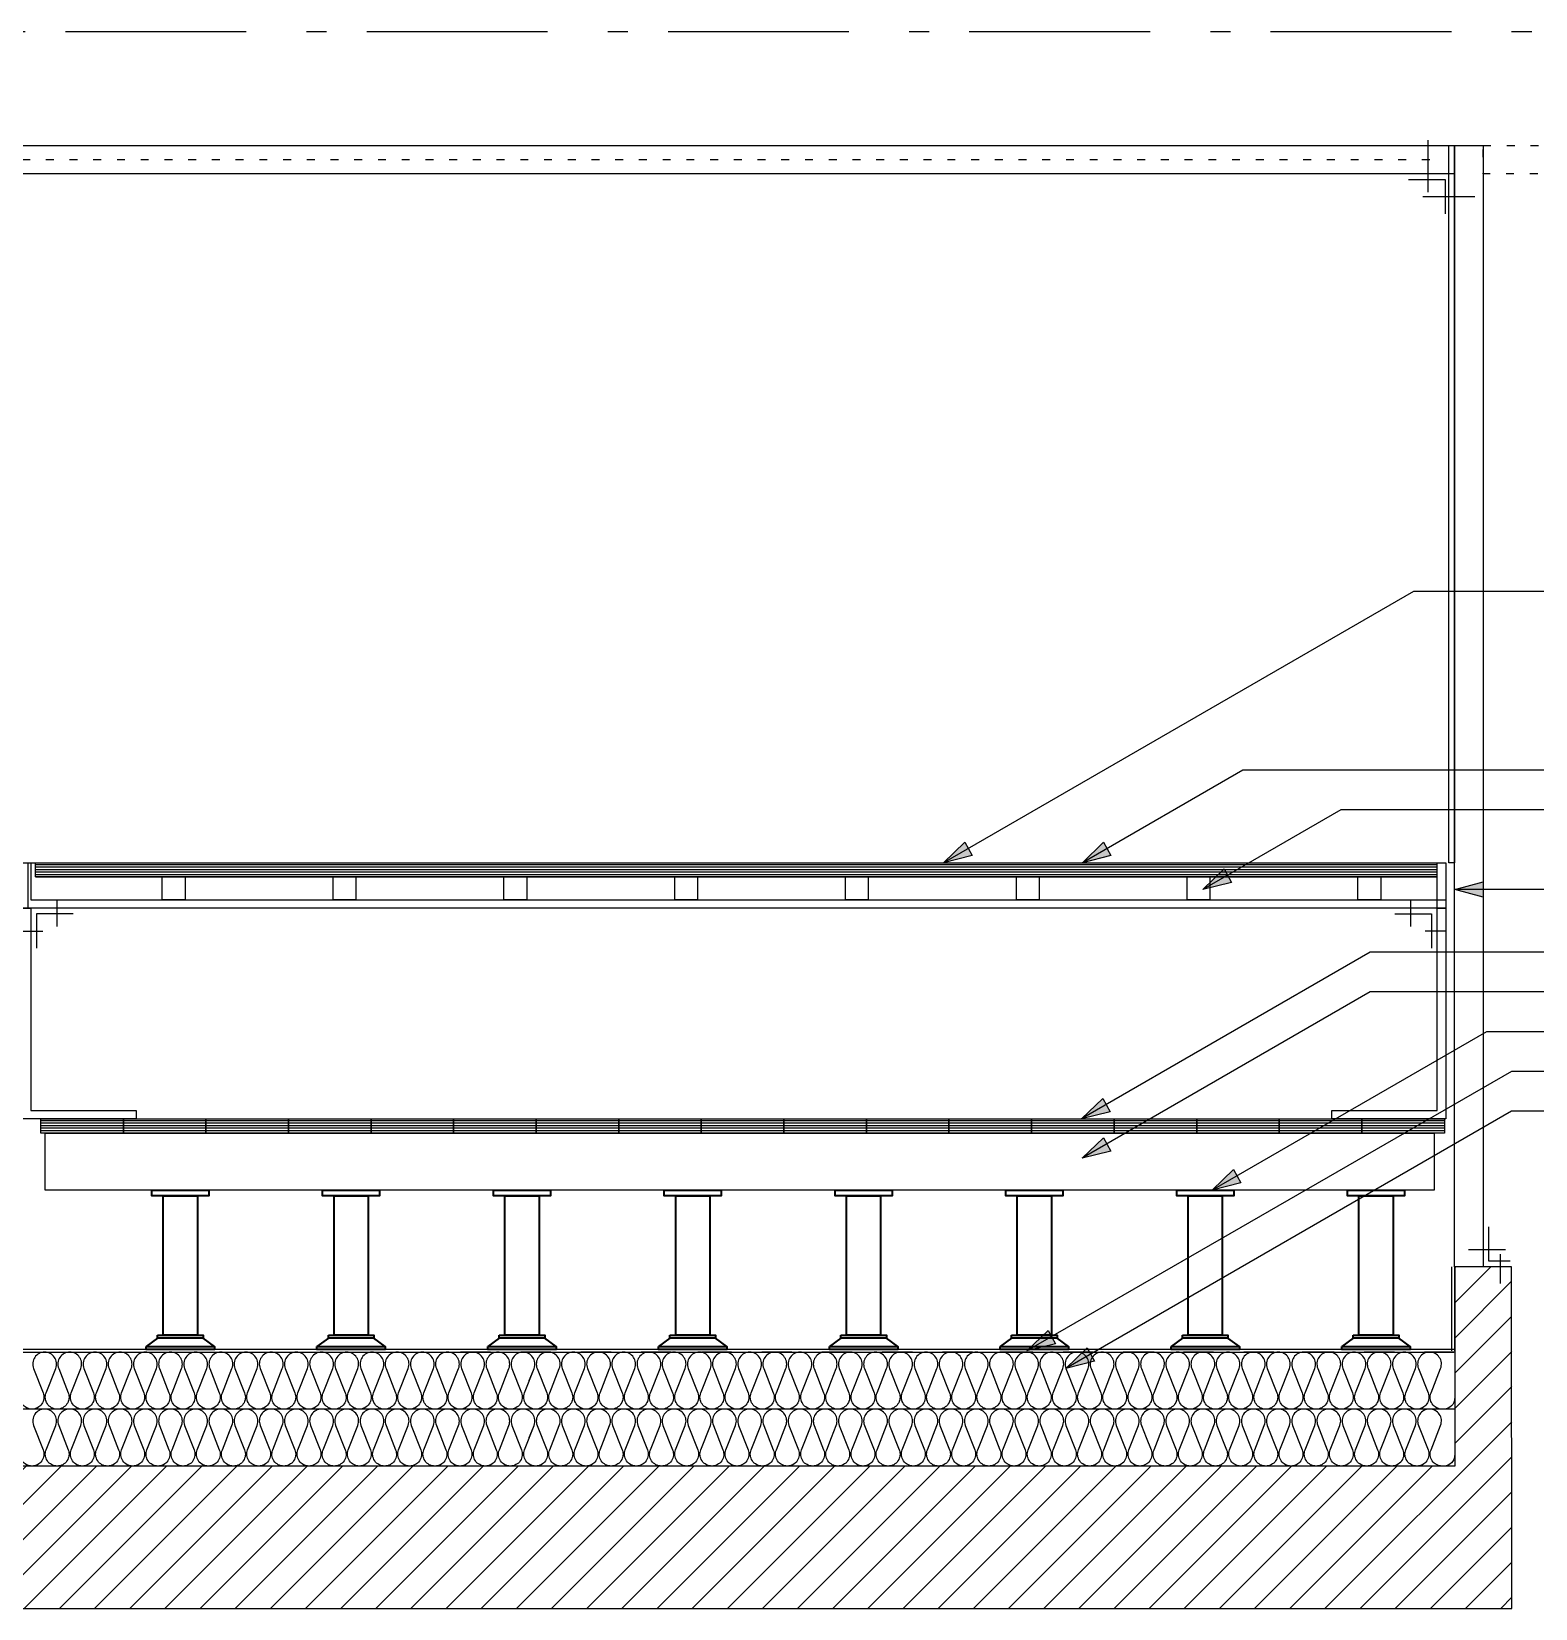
# Model space of a CAD drawing. Header units: centimetres. Extents: x 1724 to 19617, y -6503 to 8072.
# Drawn here: x 13457.7 to 13721.9, y 3565.7 to 3842.7 of the extents above; entities that cross this region are included whole.
import ezdxf

# ---------------------------------------------------------------- set-up
doc = ezdxf.new("R2010")
doc.units = ezdxf.units.CM
for name, pattern in [('Style de ligne -1', [0.41664, 0.20828, -0.20836]), ('Style de ligne -15', [2.08328, 1.25, -0.41656, 0.13886, -0.27786]), ('Style de ligne -27', [0.164042, 0.054681, -0.109361])]:
    doc.linetypes.add(name, pattern=pattern)
doc.layers.add('B BATI-murs', color=252, linetype='Continuous', lineweight=35)
for name, color, linetype in [('B GÈnÈral_Hatch', 252, 'Continuous'), ('B Général', 252, 'Continuous'), ('Général', 252, 'Continuous')]:
    doc.layers.add(name, color=color, linetype=linetype)
pattern_1 = [(0, (0.52917, -0.70556), (0.3527777774, -0.4409722222), [])]

# ---------------------------------------------------------------- blocks, each defined once
blk = doc.blocks.new('B n0.Groupe-140-1')
at = {"layer": 'B BATI-murs', "linetype": 'Continuous'}
for p, q in [((123817.95, -122354.51), (123815.95, -122356.01)), ((123827.95, -122356.01), (123825.95, -122354.51))]:
    blk.add_line(p, q, dxfattribs=at)
at = {"layer": 'B BATI-murs', "linetype": 'Continuous', "flags": 128}
for points in [[(123816.95, -122328.52), (123826.95, -122328.52), (123826.95, -122329.52), (123816.95, -122329.52)], [(123818.95, -122329.52), (123824.95, -122329.52), (123824.95, -122354.01), (123818.95, -122354.01)], [(123815.95, -122356.01), (123827.95, -122356.01), (123827.95, -122356.51), (123815.95, -122356.51)], [(123817.95, -122354.01), (123825.95, -122354.01), (123825.95, -122354.51), (123817.95, -122354.51)]]:
    blk.add_lwpolyline(points, close=True, dxfattribs=at)
blk = doc.blocks.new('B n0.Groupe-141-1')
at = {"layer": 'B BATI-murs', "linetype": 'Continuous'}
for p, q in [((123787.95, -122354.51), (123785.95, -122356.01)), ((123797.95, -122356.01), (123795.95, -122354.51))]:
    blk.add_line(p, q, dxfattribs=at)
at = {"layer": 'B BATI-murs', "linetype": 'Continuous', "flags": 128}
for points in [[(123786.95, -122328.52), (123796.95, -122328.52), (123796.95, -122329.52), (123786.95, -122329.52)], [(123788.95, -122329.52), (123794.95, -122329.52), (123794.95, -122354.01), (123788.95, -122354.01)], [(123785.95, -122356.01), (123797.95, -122356.01), (123797.95, -122356.51), (123785.95, -122356.51)], [(123787.95, -122354.01), (123795.95, -122354.01), (123795.95, -122354.51), (123787.95, -122354.51)]]:
    blk.add_lwpolyline(points, close=True, dxfattribs=at)
blk = doc.blocks.new('B n0.Groupe-142-1')
at = {"layer": 'B BATI-murs', "linetype": 'Continuous'}
for p, q in [((123847.95, -122354.51), (123845.95, -122356.01)), ((123857.95, -122356.01), (123855.95, -122354.51))]:
    blk.add_line(p, q, dxfattribs=at)
at = {"layer": 'B BATI-murs', "linetype": 'Continuous', "flags": 128}
for points in [[(123846.95, -122328.52), (123856.95, -122328.52), (123856.95, -122329.52), (123846.95, -122329.52)], [(123848.95, -122329.52), (123854.95, -122329.52), (123854.95, -122354.01), (123848.95, -122354.01)], [(123845.95, -122356.01), (123857.95, -122356.01), (123857.95, -122356.51), (123845.95, -122356.51)], [(123847.95, -122354.01), (123855.95, -122354.01), (123855.95, -122354.51), (123847.95, -122354.51)]]:
    blk.add_lwpolyline(points, close=True, dxfattribs=at)
blk = doc.blocks.new('B n0.Groupe-143-1')
at = {"layer": 'B BATI-murs', "linetype": 'Continuous'}
for p, q in [((123877.95, -122354.51), (123875.95, -122356.01)), ((123887.95, -122356.01), (123885.95, -122354.51))]:
    blk.add_line(p, q, dxfattribs=at)
at = {"layer": 'B BATI-murs', "linetype": 'Continuous', "flags": 128}
for points in [[(123876.95, -122328.52), (123886.95, -122328.52), (123886.95, -122329.52), (123876.95, -122329.52)], [(123878.95, -122329.52), (123884.95, -122329.52), (123884.95, -122354.01), (123878.95, -122354.01)], [(123875.95, -122356.01), (123887.95, -122356.01), (123887.95, -122356.51), (123875.95, -122356.51)], [(123877.95, -122354.01), (123885.95, -122354.01), (123885.95, -122354.51), (123877.95, -122354.51)]]:
    blk.add_lwpolyline(points, close=True, dxfattribs=at)
blk = doc.blocks.new('B n0.Groupe-144-1')
at = {"layer": 'B BATI-murs', "linetype": 'Continuous'}
for p, q in [((123907.95, -122354.51), (123905.95, -122356.01)), ((123917.95, -122356.01), (123915.95, -122354.51))]:
    blk.add_line(p, q, dxfattribs=at)
at = {"layer": 'B BATI-murs', "linetype": 'Continuous', "flags": 128}
for points in [[(123906.95, -122328.52), (123916.95, -122328.52), (123916.95, -122329.52), (123906.95, -122329.52)], [(123908.95, -122329.52), (123914.95, -122329.52), (123914.95, -122354.01), (123908.95, -122354.01)], [(123905.95, -122356.01), (123917.95, -122356.01), (123917.95, -122356.51), (123905.95, -122356.51)], [(123907.95, -122354.01), (123915.95, -122354.01), (123915.95, -122354.51), (123907.95, -122354.51)]]:
    blk.add_lwpolyline(points, close=True, dxfattribs=at)
blk = doc.blocks.new('B n0.Groupe-145-1')
at = {"layer": 'B BATI-murs', "linetype": 'Continuous'}
for p, q in [((123937.95, -122354.51), (123935.95, -122356.01)), ((123947.95, -122356.01), (123945.95, -122354.51))]:
    blk.add_line(p, q, dxfattribs=at)
at = {"layer": 'B BATI-murs', "linetype": 'Continuous', "flags": 128}
for points in [[(123936.95, -122328.52), (123946.95, -122328.52), (123946.95, -122329.52), (123936.95, -122329.52)], [(123938.95, -122329.52), (123944.95, -122329.52), (123944.95, -122354.01), (123938.95, -122354.01)], [(123935.95, -122356.01), (123947.95, -122356.01), (123947.95, -122356.51), (123935.95, -122356.51)], [(123937.95, -122354.01), (123945.95, -122354.01), (123945.95, -122354.51), (123937.95, -122354.51)]]:
    blk.add_lwpolyline(points, close=True, dxfattribs=at)
blk = doc.blocks.new('B n0.Groupe-146-1')
at = {"layer": 'B BATI-murs', "linetype": 'Continuous'}
for p, q in [((123967.95, -122354.51), (123965.95, -122356.01)), ((123977.95, -122356.01), (123975.95, -122354.51))]:
    blk.add_line(p, q, dxfattribs=at)
at = {"layer": 'B BATI-murs', "linetype": 'Continuous', "flags": 128}
for points in [[(123966.95, -122328.52), (123976.95, -122328.52), (123976.95, -122329.52), (123966.95, -122329.52)], [(123968.95, -122329.52), (123974.95, -122329.52), (123974.95, -122354.01), (123968.95, -122354.01)], [(123965.95, -122356.01), (123977.95, -122356.01), (123977.95, -122356.51), (123965.95, -122356.51)], [(123967.95, -122354.01), (123975.95, -122354.01), (123975.95, -122354.51), (123967.95, -122354.51)]]:
    blk.add_lwpolyline(points, close=True, dxfattribs=at)
blk = doc.blocks.new('B n0.Groupe-147-1')
at = {"layer": 'B BATI-murs', "linetype": 'Continuous'}
for p, q in [((123997.95, -122354.51), (123995.95, -122356.01)), ((124007.95, -122356.01), (124005.95, -122354.51))]:
    blk.add_line(p, q, dxfattribs=at)
at = {"layer": 'B BATI-murs', "linetype": 'Continuous', "flags": 128}
for points in [[(123996.95, -122328.52), (124006.95, -122328.52), (124006.95, -122329.52), (123996.95, -122329.52)], [(123998.95, -122329.52), (124004.95, -122329.52), (124004.95, -122354.01), (123998.95, -122354.01)], [(123995.95, -122356.01), (124007.95, -122356.01), (124007.95, -122356.51), (123995.95, -122356.51)], [(123997.95, -122354.01), (124005.95, -122354.01), (124005.95, -122354.51), (123997.95, -122354.51)]]:
    blk.add_lwpolyline(points, close=True, dxfattribs=at)
blk = doc.blocks.new('B n0.Groupe-151-1')
at = {"layer": 'B GÈnÈral_Hatch', "linetype": 'Continuous'}
h = blk.add_hatch(dxfattribs=at)
h.set_pattern_fill('BOIS FIL HOR', color=256, style=0, pattern_type=2)
h.set_pattern_definition(pattern_1)
h.paths.add_polyline_path([(123767.45, -122316.02), (123781.95, -122316.02), (123781.95, -122318.52), (123767.45, -122318.52)])
h = blk.add_hatch(dxfattribs=at)
h.set_pattern_fill('BOIS FIL HOR', color=256, style=0, pattern_type=2)
h.set_pattern_definition(pattern_1)
h.paths.add_polyline_path([(123781.95, -122316.02), (123796.45, -122316.02), (123796.45, -122318.52), (123781.95, -122318.52)])
h = blk.add_hatch(dxfattribs=at)
h.set_pattern_fill('BOIS FIL HOR', color=256, style=0, pattern_type=2)
h.set_pattern_definition(pattern_1)
h.paths.add_polyline_path([(123796.45, -122316.02), (123810.95, -122316.02), (123810.95, -122318.52), (123796.45, -122318.52)])
h = blk.add_hatch(dxfattribs=at)
h.set_pattern_fill('BOIS FIL HOR', color=256, style=0, pattern_type=2)
h.set_pattern_definition(pattern_1)
h.paths.add_polyline_path([(123810.95, -122316.02), (123825.45, -122316.02), (123825.45, -122318.52), (123810.95, -122318.52)])
h = blk.add_hatch(dxfattribs=at)
h.set_pattern_fill('BOIS FIL HOR', color=256, style=0, pattern_type=2)
h.set_pattern_definition(pattern_1)
h.paths.add_polyline_path([(123825.45, -122316.02), (123839.95, -122316.02), (123839.95, -122318.52), (123825.45, -122318.52)])
h = blk.add_hatch(dxfattribs=at)
h.set_pattern_fill('BOIS FIL HOR', color=256, style=0, pattern_type=2)
h.set_pattern_definition(pattern_1)
h.paths.add_polyline_path([(123839.95, -122316.02), (123854.45, -122316.02), (123854.45, -122318.52), (123839.95, -122318.52)])
h = blk.add_hatch(dxfattribs=at)
h.set_pattern_fill('BOIS FIL HOR', color=256, style=0, pattern_type=2)
h.set_pattern_definition(pattern_1)
h.paths.add_polyline_path([(123854.45, -122316.02), (123868.95, -122316.02), (123868.95, -122318.52), (123854.45, -122318.52)])
h = blk.add_hatch(dxfattribs=at)
h.set_pattern_fill('BOIS FIL HOR', color=256, style=0, pattern_type=2)
h.set_pattern_definition(pattern_1)
h.paths.add_polyline_path([(123868.95, -122316.02), (123883.45, -122316.02), (123883.45, -122318.52), (123868.95, -122318.52)])
h = blk.add_hatch(dxfattribs=at)
h.set_pattern_fill('BOIS FIL HOR', color=256, style=0, pattern_type=2)
h.set_pattern_definition(pattern_1)
h.paths.add_polyline_path([(123883.45, -122316.02), (123897.95, -122316.02), (123897.95, -122318.52), (123883.45, -122318.52)])
h = blk.add_hatch(dxfattribs=at)
h.set_pattern_fill('BOIS FIL HOR', color=256, style=0, pattern_type=2)
h.set_pattern_definition(pattern_1)
h.paths.add_polyline_path([(123897.95, -122316.02), (123912.45, -122316.02), (123912.45, -122318.52), (123897.95, -122318.52)])
h = blk.add_hatch(dxfattribs=at)
h.set_pattern_fill('BOIS FIL HOR', color=256, style=0, pattern_type=2)
h.set_pattern_definition(pattern_1)
h.paths.add_polyline_path([(123912.45, -122316.02), (123926.95, -122316.02), (123926.95, -122318.52), (123912.45, -122318.52)])
h = blk.add_hatch(dxfattribs=at)
h.set_pattern_fill('BOIS FIL HOR', color=256, style=0, pattern_type=2)
h.set_pattern_definition(pattern_1)
h.paths.add_polyline_path([(123926.95, -122316.02), (123941.45, -122316.02), (123941.45, -122318.52), (123926.95, -122318.52)])
h = blk.add_hatch(dxfattribs=at)
h.set_pattern_fill('BOIS FIL HOR', color=256, style=0, pattern_type=2)
h.set_pattern_definition(pattern_1)
h.paths.add_polyline_path([(123941.45, -122316.02), (123955.95, -122316.02), (123955.95, -122318.52), (123941.45, -122318.52)])
h = blk.add_hatch(dxfattribs=at)
h.set_pattern_fill('BOIS FIL HOR', color=256, style=0, pattern_type=2)
h.set_pattern_definition(pattern_1)
h.paths.add_polyline_path([(123955.95, -122316.02), (123970.45, -122316.02), (123970.45, -122318.52), (123955.95, -122318.52)])
h = blk.add_hatch(dxfattribs=at)
h.set_pattern_fill('BOIS FIL HOR', color=256, style=0, pattern_type=2)
h.set_pattern_definition(pattern_1)
h.paths.add_polyline_path([(123970.45, -122316.02), (123984.95, -122316.02), (123984.95, -122318.52), (123970.45, -122318.52)])
h = blk.add_hatch(dxfattribs=at)
h.set_pattern_fill('BOIS FIL HOR', color=256, style=0, pattern_type=2)
h.set_pattern_definition(pattern_1)
h.paths.add_polyline_path([(123984.95, -122316.02), (123999.45, -122316.02), (123999.45, -122318.52), (123984.95, -122318.52)])
h = blk.add_hatch(dxfattribs=at)
h.set_pattern_fill('BOIS FIL HOR', color=256, style=0, pattern_type=2)
h.set_pattern_definition(pattern_1)
h.paths.add_polyline_path([(123999.45, -122316.02), (124013.95, -122316.02), (124013.95, -122318.52), (123999.45, -122318.52)])
at = {"layer": 'B Général'}
for p, q in [((124015.28, -122356.78), (124015.28, -122342)), ((124015.78, -122356.78), (124015.78, -122342)), ((124015.6, -122356.53), (123609.08, -122356.53)), ((124015.6, -122357.03), (123609.08, -122357.03))]:
    blk.add_line(p, q, dxfattribs=at)
at = {"layer": 'B Général', "linetype": 'Style de ligne -1', "ltscale": 25.4}
blk.add_line((124015.76, -122357), (123838.73, -122357), dxfattribs=at)
at = {"layer": 'B Général', "linetype": 'Continuous'}
blk.add_line((124015.76, -122367.02), (123609.08, -122367.02), dxfattribs=at)
at = {"layer": 'B Général', "linetype": 'Continuous', "flags": 128}
for points in [[(123767.45, -122316.02), (123781.95, -122316.02), (123781.95, -122318.52), (123767.45, -122318.52)], [(123781.95, -122316.02), (123796.45, -122316.02), (123796.45, -122318.52), (123781.95, -122318.52)], [(123796.45, -122316.02), (123810.95, -122316.02), (123810.95, -122318.52), (123796.45, -122318.52)], [(123810.95, -122316.02), (123825.45, -122316.02), (123825.45, -122318.52), (123810.95, -122318.52)], [(123825.45, -122316.02), (123839.95, -122316.02), (123839.95, -122318.52), (123825.45, -122318.52)], [(123839.95, -122316.02), (123854.45, -122316.02), (123854.45, -122318.52), (123839.95, -122318.52)], [(123854.45, -122316.02), (123868.95, -122316.02), (123868.95, -122318.52), (123854.45, -122318.52)], [(123868.95, -122316.02), (123883.45, -122316.02), (123883.45, -122318.52), (123868.95, -122318.52)], [(123883.45, -122316.02), (123897.95, -122316.02), (123897.95, -122318.52), (123883.45, -122318.52)], [(123897.95, -122316.02), (123912.45, -122316.02), (123912.45, -122318.52), (123897.95, -122318.52)], [(123912.45, -122316.02), (123926.95, -122316.02), (123926.95, -122318.52), (123912.45, -122318.52)], [(123926.95, -122316.02), (123941.45, -122316.02), (123941.45, -122318.52), (123926.95, -122318.52)], [(123941.45, -122316.02), (123955.95, -122316.02), (123955.95, -122318.52), (123941.45, -122318.52)], [(123955.95, -122316.02), (123970.45, -122316.02), (123970.45, -122318.52), (123955.95, -122318.52)], [(123970.45, -122316.02), (123984.95, -122316.02), (123984.95, -122318.52), (123970.45, -122318.52)], [(123984.95, -122316.02), (123999.45, -122316.02), (123999.45, -122318.52), (123984.95, -122318.52)], [(123999.45, -122316.02), (124013.95, -122316.02), (124013.95, -122318.52), (123999.45, -122318.52)]]:
    blk.add_lwpolyline(points, close=True, dxfattribs=at)
for points in [[(123800.17, -122362), (123801.02, -122359.85, 0.528335), (123799.07, -122357, 0.528335), (123797.12, -122359.85), (123798.8, -122364.15, -0.528335), (123796.86, -122367, -0.528335), (123794.91, -122364.15), (123796.59, -122359.85, 0.528335), (123794.65, -122357, 0.528335), (123792.7, -122359.85), (123794.38, -122364.15, -0.528335), (123792.44, -122367, -0.528335), (123790.49, -122364.15), (123792.17, -122359.85, 0.528335), (123790.22, -122357, 0.528335), (123788.28, -122359.85), (123789.96, -122364.15, -0.528335), (123788.01, -122367, -0.528335), (123786.07, -122364.15), (123787.75, -122359.85, 0.528335), (123785.8, -122357, 0.528335), (123783.86, -122359.85), (123785.54, -122364.15, -0.528335), (123783.59, -122367, -0.528335), (123781.64, -122364.15), (123783.33, -122359.85, 0.528335), (123781.38, -122357, 0.528335), (123779.43, -122359.85), (123781.12, -122364.15, -0.528335), (123779.17, -122367, -0.528335), (123777.22, -122364.15), (123778.9, -122359.85, 0.528335), (123776.96, -122357, 0.528335), (123775.01, -122359.85), (123776.69, -122364.15, -0.528335), (123774.75, -122367, -0.528335), (123772.8, -122364.15), (123774.48, -122359.85, 0.528335), (123772.54, -122357, 0.528335), (123770.59, -122359.85), (123772.27, -122364.15, -0.528335), (123770.32, -122367, -0.528335), (123768.38, -122364.15), (123770.06, -122359.85, 0.528335), (123768.11, -122357, 0.528335), (123766.17, -122359.85), (123767.85, -122364.15, -0.528335), (123765.9, -122367, -0.528335), (123763.95, -122364.15)], [(123853.24, -122362), (123854.08, -122359.85, 0.528335), (123852.14, -122357, 0.528335), (123850.19, -122359.85), (123851.87, -122364.15, -0.528335), (123849.93, -122367, -0.528335), (123847.98, -122364.15), (123849.66, -122359.85, 0.528335), (123847.72, -122357, 0.528335), (123845.77, -122359.85), (123847.45, -122364.15, -0.528335), (123845.5, -122367, -0.528335), (123843.56, -122364.15), (123845.24, -122359.85, 0.528335), (123843.29, -122357, 0.528335), (123841.35, -122359.85), (123843.03, -122364.15, -0.528335), (123841.08, -122367, -0.528335), (123839.13, -122364.15), (123840.82, -122359.85, 0.528335), (123838.87, -122357, 0.528335), (123836.92, -122359.85), (123838.61, -122364.15, -0.528335), (123836.66, -122367, -0.528335), (123834.71, -122364.15), (123836.39, -122359.85, 0.528335), (123834.45, -122357, 0.528335), (123832.5, -122359.85), (123834.18, -122364.15, -0.528335), (123832.24, -122367, -0.528335), (123830.29, -122364.15), (123831.97, -122359.85, 0.528335), (123830.03, -122357, 0.528335), (123828.08, -122359.85), (123829.76, -122364.15, -0.528335), (123827.81, -122367, -0.528335), (123825.87, -122364.15), (123827.55, -122359.85, 0.528335), (123825.6, -122357, 0.528335), (123823.66, -122359.85), (123825.34, -122364.15, -0.528335), (123823.39, -122367, -0.528335), (123821.45, -122364.15), (123823.13, -122359.85, 0.528335), (123821.18, -122357, 0.528335), (123819.23, -122359.85), (123820.92, -122364.15, -0.528335), (123818.97, -122367, -0.528335), (123817.02, -122364.15), (123818.71, -122359.85, 0.528335), (123816.76, -122357, 0.528335), (123814.81, -122359.85), (123816.49, -122364.15, -0.528335), (123814.55, -122367, -0.528335), (123812.6, -122364.15), (123814.28, -122359.85, 0.528335), (123812.34, -122357, 0.528335), (123810.39, -122359.85), (123812.07, -122364.15, -0.528335), (123810.13, -122367, -0.528335), (123808.18, -122364.15), (123809.86, -122359.85, 0.528335), (123807.91, -122357, 0.528335), (123805.97, -122359.85), (123807.65, -122364.15, -0.528335), (123805.7, -122367, -0.528335), (123803.76, -122364.15), (123805.44, -122359.85, 0.528335), (123803.49, -122357, 0.528335), (123801.54, -122359.85), (123803.23, -122364.15, -0.528335), (123801.28, -122367, -0.528335), (123799.33, -122364.15), (123801.02, -122359.85, 0.528335), (123799.07, -122357)], [(123906.31, -122362), (123907.15, -122359.85, 0.528335), (123905.21, -122357, 0.528335), (123903.26, -122359.85), (123904.94, -122364.15, -0.528335), (123902.99, -122367, -0.528335), (123901.05, -122364.15), (123902.73, -122359.85, 0.528335), (123900.78, -122357, 0.528335), (123898.84, -122359.85), (123900.52, -122364.15, -0.528335), (123898.57, -122367, -0.528335), (123896.63, -122364.15), (123898.31, -122359.85, 0.528335), (123896.36, -122357, 0.528335), (123894.41, -122359.85), (123896.1, -122364.15, -0.528335), (123894.15, -122367, -0.528335), (123892.2, -122364.15), (123893.89, -122359.85, 0.528335), (123891.94, -122357, 0.528335), (123889.99, -122359.85), (123891.67, -122364.15, -0.528335), (123889.73, -122367, -0.528335), (123887.78, -122364.15), (123889.46, -122359.85, 0.528335), (123887.52, -122357, 0.528335), (123885.57, -122359.85), (123887.25, -122364.15, -0.528335), (123885.31, -122367, -0.528335), (123883.36, -122364.15), (123885.04, -122359.85, 0.528335), (123883.09, -122357, 0.528335), (123881.15, -122359.85), (123882.83, -122364.15, -0.528335), (123880.88, -122367, -0.528335), (123878.94, -122364.15), (123880.62, -122359.85, 0.528335), (123878.67, -122357, 0.528335), (123876.72, -122359.85), (123878.41, -122364.15, -0.528335), (123876.46, -122367, -0.528335), (123874.51, -122364.15), (123876.2, -122359.85, 0.528335), (123874.25, -122357, 0.528335), (123872.3, -122359.85), (123873.98, -122364.15, -0.528335), (123872.04, -122367, -0.528335), (123870.09, -122364.15), (123871.77, -122359.85, 0.528335), (123869.83, -122357, 0.528335), (123867.88, -122359.85), (123869.56, -122364.15, -0.528335), (123867.62, -122367, -0.528335), (123865.67, -122364.15), (123867.35, -122359.85, 0.528335), (123865.4, -122357, 0.528335), (123863.46, -122359.85), (123865.14, -122364.15, -0.528335), (123863.19, -122367, -0.528335), (123861.25, -122364.15), (123862.93, -122359.85, 0.528335), (123860.98, -122357, 0.528335), (123859.04, -122359.85), (123860.72, -122364.15, -0.528335), (123858.77, -122367, -0.528335), (123856.82, -122364.15), (123858.51, -122359.85, 0.528335), (123856.56, -122357, 0.528335), (123854.61, -122359.85), (123856.3, -122364.15, -0.528335), (123854.35, -122367, -0.528335), (123852.4, -122364.15), (123854.08, -122359.85, 0.528335), (123852.14, -122357)], [(123961.59, -122362), (123962.43, -122364.15, -0.528335), (123960.49, -122367, -0.528335), (123958.54, -122364.15), (123960.22, -122359.85, 0.528335), (123958.27, -122357, 0.528335), (123956.33, -122359.85), (123958.01, -122364.15, -0.528335), (123956.06, -122367, -0.528335), (123954.12, -122364.15), (123955.8, -122359.85, 0.528335), (123953.85, -122357, 0.528335), (123951.9, -122359.85), (123953.59, -122364.15, -0.528335), (123951.64, -122367, -0.528335), (123949.69, -122364.15), (123951.38, -122359.85, 0.528335), (123949.43, -122357, 0.528335), (123947.48, -122359.85), (123949.16, -122364.15, -0.528335), (123947.22, -122367, -0.528335), (123945.27, -122364.15), (123946.95, -122359.85, 0.528335), (123945.01, -122357, 0.528335), (123943.06, -122359.85), (123944.74, -122364.15, -0.528335), (123942.8, -122367, -0.528335), (123940.85, -122364.15), (123942.53, -122359.85, 0.528335), (123940.58, -122357, 0.528335), (123938.64, -122359.85), (123940.32, -122364.15, -0.528335), (123938.37, -122367, -0.528335), (123936.43, -122364.15), (123938.11, -122359.85, 0.528335), (123936.16, -122357, 0.528335), (123934.22, -122359.85), (123935.9, -122364.15, -0.528335), (123933.95, -122367, -0.528335), (123932, -122364.15), (123933.69, -122359.85, 0.528335), (123931.74, -122357, 0.528335), (123929.79, -122359.85), (123931.48, -122364.15, -0.528335), (123929.53, -122367, -0.528335), (123927.58, -122364.15), (123929.26, -122359.85, 0.528335), (123927.32, -122357, 0.528335), (123925.37, -122359.85), (123927.05, -122364.15, -0.528335), (123925.11, -122367, -0.528335), (123923.16, -122364.15), (123924.84, -122359.85, 0.528335), (123922.9, -122357, 0.528335), (123920.95, -122359.85), (123922.63, -122364.15, -0.528335), (123920.68, -122367, -0.528335), (123918.74, -122364.15), (123920.42, -122359.85, 0.528335), (123918.47, -122357, 0.528335), (123916.53, -122359.85), (123918.21, -122364.15, -0.528335), (123916.26, -122367, -0.528335), (123914.31, -122364.15), (123916, -122359.85, 0.528335), (123914.05, -122357, 0.528335), (123912.1, -122359.85), (123913.79, -122364.15, -0.528335), (123911.84, -122367, -0.528335), (123909.89, -122364.15), (123911.57, -122359.85, 0.528335), (123909.63, -122357, 0.528335), (123907.68, -122359.85), (123909.36, -122364.15, -0.528335), (123907.42, -122367, -0.528335), (123905.47, -122364.15), (123906.31, -122362)], [(124015.76, -122365.12, -0.414214), (124013.89, -122367), (124013.55, -122367, -0.528335), (124011.61, -122364.15), (124013.29, -122359.85, 0.528335), (124011.34, -122357, 0.528335), (124009.4, -122359.85), (124011.08, -122364.15, -0.528335), (124009.13, -122367, -0.528335), (124007.18, -122364.15), (124008.87, -122359.85, 0.528335), (124006.92, -122357, 0.528335), (124004.97, -122359.85), (124006.66, -122364.15, -0.528335), (124004.71, -122367, -0.528335), (124002.76, -122364.15), (124004.44, -122359.85, 0.528335), (124002.5, -122357, 0.528335), (124000.55, -122359.85), (124002.23, -122364.15, -0.528335), (124000.29, -122367, -0.528335), (123998.34, -122364.15), (124000.02, -122359.85, 0.528335), (123998.08, -122357, 0.528335), (123996.13, -122359.85), (123997.81, -122364.15, -0.528335), (123995.86, -122367, -0.528335), (123993.92, -122364.15), (123995.6, -122359.85, 0.528335), (123993.65, -122357, 0.528335), (123991.71, -122359.85), (123993.39, -122364.15, -0.528335), (123991.44, -122367, -0.528335), (123989.49, -122364.15), (123991.18, -122359.85, 0.528335), (123989.23, -122357, 0.528335), (123987.28, -122359.85), (123988.97, -122364.15, -0.528335), (123987.02, -122367, -0.528335), (123985.07, -122364.15), (123986.75, -122359.85, 0.528335), (123984.81, -122357, 0.528335), (123982.86, -122359.85), (123984.54, -122364.15, -0.528335), (123982.6, -122367, -0.528335), (123980.65, -122364.15), (123982.33, -122359.85, 0.528335), (123980.39, -122357, 0.528335), (123978.44, -122359.85), (123980.12, -122364.15, -0.528335), (123978.17, -122367, -0.528335), (123976.23, -122364.15), (123977.91, -122359.85, 0.528335), (123975.96, -122357, 0.528335), (123974.02, -122359.85), (123975.7, -122364.15, -0.528335), (123973.75, -122367, -0.528335), (123971.81, -122364.15), (123973.49, -122359.85, 0.528335), (123971.54, -122357, 0.528335), (123969.59, -122359.85), (123971.28, -122364.15, -0.528335), (123969.33, -122367, -0.528335), (123967.38, -122364.15), (123969.07, -122359.85, 0.528335), (123967.12, -122357, 0.528335), (123965.17, -122359.85), (123966.85, -122364.15, -0.528335), (123964.91, -122367, -0.528335), (123962.96, -122364.15), (123964.64, -122359.85, 0.528335), (123962.7, -122357, 0.528335), (123960.75, -122359.85), (123961.59, -122362)], [(123800.17, -122372), (123801.02, -122369.85, 0.528335), (123799.07, -122367, 0.528335), (123797.12, -122369.85), (123798.8, -122374.15, -0.528335), (123796.86, -122377, -0.528335), (123794.91, -122374.15), (123796.59, -122369.85, 0.528335), (123794.65, -122367, 0.528335), (123792.7, -122369.85), (123794.38, -122374.15, -0.528335), (123792.44, -122377, -0.528335), (123790.49, -122374.15), (123792.17, -122369.85, 0.528335), (123790.22, -122367, 0.528335), (123788.28, -122369.85), (123789.96, -122374.15, -0.528335), (123788.01, -122377, -0.528335), (123786.07, -122374.15), (123787.75, -122369.85, 0.528335), (123785.8, -122367, 0.528335), (123783.86, -122369.85), (123785.54, -122374.15, -0.528335), (123783.59, -122377, -0.528335), (123781.64, -122374.15), (123783.33, -122369.85, 0.528335), (123781.38, -122367, 0.528335), (123779.43, -122369.85), (123781.12, -122374.15, -0.528335), (123779.17, -122377, -0.528335), (123777.22, -122374.15), (123778.9, -122369.85, 0.528335), (123776.96, -122367, 0.528335), (123775.01, -122369.85), (123776.69, -122374.15, -0.528335), (123774.75, -122377, -0.528335), (123772.8, -122374.15), (123774.48, -122369.85, 0.528335), (123772.54, -122367, 0.528335), (123770.59, -122369.85), (123772.27, -122374.15, -0.528335), (123770.32, -122377, -0.528335), (123768.38, -122374.15), (123770.06, -122369.85, 0.528335), (123768.11, -122367, 0.528335), (123766.17, -122369.85), (123767.85, -122374.15, -0.528335), (123765.9, -122377, -0.528335), (123763.95, -122374.15)], [(123853.24, -122372), (123854.08, -122369.85, 0.528335), (123852.14, -122367, 0.528335), (123850.19, -122369.85), (123851.87, -122374.15, -0.528335), (123849.93, -122377, -0.528335), (123847.98, -122374.15), (123849.66, -122369.85, 0.528335), (123847.72, -122367, 0.528335), (123845.77, -122369.85), (123847.45, -122374.15, -0.528335), (123845.5, -122377, -0.528335), (123843.56, -122374.15), (123845.24, -122369.85, 0.528335), (123843.29, -122367, 0.528335), (123841.35, -122369.85), (123843.03, -122374.15, -0.528335), (123841.08, -122377, -0.528335), (123839.13, -122374.15), (123840.82, -122369.85, 0.528335), (123838.87, -122367, 0.528335), (123836.92, -122369.85), (123838.61, -122374.15, -0.528335), (123836.66, -122377, -0.528335), (123834.71, -122374.15), (123836.39, -122369.85, 0.528335), (123834.45, -122367, 0.528335), (123832.5, -122369.85), (123834.18, -122374.15, -0.528335), (123832.24, -122377, -0.528335), (123830.29, -122374.15), (123831.97, -122369.85, 0.528335), (123830.03, -122367, 0.528335), (123828.08, -122369.85), (123829.76, -122374.15, -0.528335), (123827.81, -122377, -0.528335), (123825.87, -122374.15), (123827.55, -122369.85, 0.528335), (123825.6, -122367, 0.528335), (123823.66, -122369.85), (123825.34, -122374.15, -0.528335), (123823.39, -122377, -0.528335), (123821.45, -122374.15), (123823.13, -122369.85, 0.528335), (123821.18, -122367, 0.528335), (123819.23, -122369.85), (123820.92, -122374.15, -0.528335), (123818.97, -122377, -0.528335), (123817.02, -122374.15), (123818.71, -122369.85, 0.528335), (123816.76, -122367, 0.528335), (123814.81, -122369.85), (123816.49, -122374.15, -0.528335), (123814.55, -122377, -0.528335), (123812.6, -122374.15), (123814.28, -122369.85, 0.528335), (123812.34, -122367, 0.528335), (123810.39, -122369.85), (123812.07, -122374.15, -0.528335), (123810.13, -122377, -0.528335), (123808.18, -122374.15), (123809.86, -122369.85, 0.528335), (123807.91, -122367, 0.528335), (123805.97, -122369.85), (123807.65, -122374.15, -0.528335), (123805.7, -122377, -0.528335), (123803.76, -122374.15), (123805.44, -122369.85, 0.528335), (123803.49, -122367, 0.528335), (123801.54, -122369.85), (123803.23, -122374.15, -0.528335), (123801.28, -122377, -0.528335), (123799.33, -122374.15), (123801.02, -122369.85, 0.528335), (123799.07, -122367)], [(123906.31, -122372), (123907.15, -122369.85, 0.528335), (123905.21, -122367, 0.528335), (123903.26, -122369.85), (123904.94, -122374.15, -0.528335), (123902.99, -122377, -0.528335), (123901.05, -122374.15), (123902.73, -122369.85, 0.528335), (123900.78, -122367, 0.528335), (123898.84, -122369.85), (123900.52, -122374.15, -0.528335), (123898.57, -122377, -0.528335), (123896.63, -122374.15), (123898.31, -122369.85, 0.528335), (123896.36, -122367, 0.528335), (123894.41, -122369.85), (123896.1, -122374.15, -0.528335), (123894.15, -122377, -0.528335), (123892.2, -122374.15), (123893.89, -122369.85, 0.528335), (123891.94, -122367, 0.528335), (123889.99, -122369.85), (123891.67, -122374.15, -0.528335), (123889.73, -122377, -0.528335), (123887.78, -122374.15), (123889.46, -122369.85, 0.528335), (123887.52, -122367, 0.528335), (123885.57, -122369.85), (123887.25, -122374.15, -0.528335), (123885.31, -122377, -0.528335), (123883.36, -122374.15), (123885.04, -122369.85, 0.528335), (123883.09, -122367, 0.528335), (123881.15, -122369.85), (123882.83, -122374.15, -0.528335), (123880.88, -122377, -0.528335), (123878.94, -122374.15), (123880.62, -122369.85, 0.528335), (123878.67, -122367, 0.528335), (123876.72, -122369.85), (123878.41, -122374.15, -0.528335), (123876.46, -122377, -0.528335), (123874.51, -122374.15), (123876.2, -122369.85, 0.528335), (123874.25, -122367, 0.528335), (123872.3, -122369.85), (123873.98, -122374.15, -0.528335), (123872.04, -122377, -0.528335), (123870.09, -122374.15), (123871.77, -122369.85, 0.528335), (123869.83, -122367, 0.528335), (123867.88, -122369.85), (123869.56, -122374.15, -0.528335), (123867.62, -122377, -0.528335), (123865.67, -122374.15), (123867.35, -122369.85, 0.528335), (123865.4, -122367, 0.528335), (123863.46, -122369.85), (123865.14, -122374.15, -0.528335), (123863.19, -122377, -0.528335), (123861.25, -122374.15), (123862.93, -122369.85, 0.528335), (123860.98, -122367, 0.528335), (123859.04, -122369.85), (123860.72, -122374.15, -0.528335), (123858.77, -122377, -0.528335), (123856.82, -122374.15), (123858.51, -122369.85, 0.528335), (123856.56, -122367, 0.528335), (123854.61, -122369.85), (123856.3, -122374.15, -0.528335), (123854.35, -122377, -0.528335), (123852.4, -122374.15), (123854.08, -122369.85, 0.528335), (123852.14, -122367)], [(123961.59, -122372), (123962.43, -122374.15, -0.528335), (123960.49, -122377, -0.528335), (123958.54, -122374.15), (123960.22, -122369.85, 0.528335), (123958.27, -122367, 0.528335), (123956.33, -122369.85), (123958.01, -122374.15, -0.528335), (123956.06, -122377, -0.528335), (123954.12, -122374.15), (123955.8, -122369.85, 0.528335), (123953.85, -122367, 0.528335), (123951.9, -122369.85), (123953.59, -122374.15, -0.528335), (123951.64, -122377, -0.528335), (123949.69, -122374.15), (123951.38, -122369.85, 0.528335), (123949.43, -122367, 0.528335), (123947.48, -122369.85), (123949.16, -122374.15, -0.528335), (123947.22, -122377, -0.528335), (123945.27, -122374.15), (123946.95, -122369.85, 0.528335), (123945.01, -122367, 0.528335), (123943.06, -122369.85), (123944.74, -122374.15, -0.528335), (123942.8, -122377, -0.528335), (123940.85, -122374.15), (123942.53, -122369.85, 0.528335), (123940.58, -122367, 0.528335), (123938.64, -122369.85), (123940.32, -122374.15, -0.528335), (123938.37, -122377, -0.528335), (123936.43, -122374.15), (123938.11, -122369.85, 0.528335), (123936.16, -122367, 0.528335), (123934.22, -122369.85), (123935.9, -122374.15, -0.528335), (123933.95, -122377, -0.528335), (123932, -122374.15), (123933.69, -122369.85, 0.528335), (123931.74, -122367, 0.528335), (123929.79, -122369.85), (123931.48, -122374.15, -0.528335), (123929.53, -122377, -0.528335), (123927.58, -122374.15), (123929.26, -122369.85, 0.528335), (123927.32, -122367, 0.528335), (123925.37, -122369.85), (123927.05, -122374.15, -0.528335), (123925.11, -122377, -0.528335), (123923.16, -122374.15), (123924.84, -122369.85, 0.528335), (123922.9, -122367, 0.528335), (123920.95, -122369.85), (123922.63, -122374.15, -0.528335), (123920.68, -122377, -0.528335), (123918.74, -122374.15), (123920.42, -122369.85, 0.528335), (123918.47, -122367, 0.528335), (123916.53, -122369.85), (123918.21, -122374.15, -0.528335), (123916.26, -122377, -0.528335), (123914.31, -122374.15), (123916, -122369.85, 0.528335), (123914.05, -122367, 0.528335), (123912.1, -122369.85), (123913.79, -122374.15, -0.528335), (123911.84, -122377, -0.528335), (123909.89, -122374.15), (123911.57, -122369.85, 0.528335), (123909.63, -122367, 0.528335), (123907.68, -122369.85), (123909.36, -122374.15, -0.528335), (123907.42, -122377, -0.528335), (123905.47, -122374.15), (123906.31, -122372)], [(124015.76, -122375.12, -0.414214), (124013.89, -122377), (124013.55, -122377, -0.528335), (124011.61, -122374.15), (124013.29, -122369.85, 0.528335), (124011.34, -122367, 0.528335), (124009.4, -122369.85), (124011.08, -122374.15, -0.528335), (124009.13, -122377, -0.528335), (124007.18, -122374.15), (124008.87, -122369.85, 0.528335), (124006.92, -122367, 0.528335), (124004.97, -122369.85), (124006.66, -122374.15, -0.528335), (124004.71, -122377, -0.528335), (124002.76, -122374.15), (124004.44, -122369.85, 0.528335), (124002.5, -122367, 0.528335), (124000.55, -122369.85), (124002.23, -122374.15, -0.528335), (124000.29, -122377, -0.528335), (123998.34, -122374.15), (124000.02, -122369.85, 0.528335), (123998.08, -122367, 0.528335), (123996.13, -122369.85), (123997.81, -122374.15, -0.528335), (123995.86, -122377, -0.528335), (123993.92, -122374.15), (123995.6, -122369.85, 0.528335), (123993.65, -122367, 0.528335), (123991.71, -122369.85), (123993.39, -122374.15, -0.528335), (123991.44, -122377, -0.528335), (123989.49, -122374.15), (123991.18, -122369.85, 0.528335), (123989.23, -122367, 0.528335), (123987.28, -122369.85), (123988.97, -122374.15, -0.528335), (123987.02, -122377, -0.528335), (123985.07, -122374.15), (123986.75, -122369.85, 0.528335), (123984.81, -122367, 0.528335), (123982.86, -122369.85), (123984.54, -122374.15, -0.528335), (123982.6, -122377, -0.528335), (123980.65, -122374.15), (123982.33, -122369.85, 0.528335), (123980.39, -122367, 0.528335), (123978.44, -122369.85), (123980.12, -122374.15, -0.528335), (123978.17, -122377, -0.528335), (123976.23, -122374.15), (123977.91, -122369.85, 0.528335), (123975.96, -122367, 0.528335), (123974.02, -122369.85), (123975.7, -122374.15, -0.528335), (123973.75, -122377, -0.528335), (123971.81, -122374.15), (123973.49, -122369.85, 0.528335), (123971.54, -122367, 0.528335), (123969.59, -122369.85), (123971.28, -122374.15, -0.528335), (123969.33, -122377, -0.528335), (123967.38, -122374.15), (123969.07, -122369.85, 0.528335), (123967.12, -122367, 0.528335), (123965.17, -122369.85), (123966.85, -122374.15, -0.528335), (123964.91, -122377, -0.528335), (123962.96, -122374.15), (123964.64, -122369.85, 0.528335), (123962.7, -122367, 0.528335), (123960.75, -122369.85), (123961.59, -122372)]]:
    blk.add_lwpolyline(points, format="xyb", dxfattribs=at)
at = {"layer": 'Général', "linetype": 'Continuous', "flags": 128}
blk.add_lwpolyline([(123768.2, -122328.52), (123768.2, -122318.52), (124012.14, -122318.52), (124012.14, -122328.52)], close=True, dxfattribs=at)
at = {"layer": 'Général'}
for name in ['B n0.Groupe-141-1', 'B n0.Groupe-140-1', 'B n0.Groupe-142-1', 'B n0.Groupe-143-1', 'B n0.Groupe-144-1', 'B n0.Groupe-145-1', 'B n0.Groupe-146-1', 'B n0.Groupe-147-1']:
    blk.add_blockref(name, (0, 0), dxfattribs=at)
blk = doc.blocks.new('B n0.Groupe-152-1')
at = {"layer": 'B Général', "linetype": 'Continuous', "flags": 128}
blk.add_lwpolyline([(123788.78, -122273.52), (123792.78, -122273.52), (123792.78, -122277.52), (123788.78, -122277.52)], close=True, dxfattribs=at)
blk = doc.blocks.new('B n0.Groupe-153-1')
at = {"layer": 'B Général', "linetype": 'Continuous', "flags": 128}
blk.add_lwpolyline([(123818.78, -122273.52), (123822.78, -122273.52), (123822.78, -122277.52), (123818.78, -122277.52)], close=True, dxfattribs=at)
blk = doc.blocks.new('B n0.Groupe-154-1')
at = {"layer": 'B Général', "linetype": 'Continuous', "flags": 128}
blk.add_lwpolyline([(123848.78, -122273.52), (123852.78, -122273.52), (123852.78, -122277.52), (123848.78, -122277.52)], close=True, dxfattribs=at)
blk = doc.blocks.new('B n0.Groupe-155-1')
at = {"layer": 'B Général', "linetype": 'Continuous', "flags": 128}
blk.add_lwpolyline([(123878.78, -122273.52), (123882.78, -122273.52), (123882.78, -122277.52), (123878.78, -122277.52)], close=True, dxfattribs=at)
blk = doc.blocks.new('B n0.Groupe-156-1')
at = {"layer": 'B Général', "linetype": 'Continuous', "flags": 128}
blk.add_lwpolyline([(123908.78, -122273.52), (123912.78, -122273.52), (123912.78, -122277.52), (123908.78, -122277.52)], close=True, dxfattribs=at)
blk = doc.blocks.new('B n0.Groupe-157-1')
at = {"layer": 'B Général', "linetype": 'Continuous', "flags": 128}
blk.add_lwpolyline([(123938.78, -122273.52), (123942.78, -122273.52), (123942.78, -122277.52), (123938.78, -122277.52)], close=True, dxfattribs=at)
blk = doc.blocks.new('B n0.Groupe-158-1')
at = {"layer": 'B Général', "linetype": 'Continuous', "flags": 128}
blk.add_lwpolyline([(123968.78, -122273.52), (123972.78, -122273.52), (123972.78, -122277.52), (123968.78, -122277.52)], close=True, dxfattribs=at)
blk = doc.blocks.new('B n0.Groupe-159-1')
at = {"layer": 'B Général', "linetype": 'Continuous', "flags": 128}
blk.add_lwpolyline([(123998.78, -122273.52), (124002.78, -122273.52), (124002.78, -122277.52), (123998.78, -122277.52)], close=True, dxfattribs=at)
blk = doc.blocks.new('B n0.Groupe-160-1')
at = {"layer": 'B GÈnÈral_Hatch', "linetype": 'Continuous'}
h = blk.add_hatch(dxfattribs=at)
h.set_pattern_fill('BOIS FIL HOR', color=256, style=0, pattern_type=2)
h.set_pattern_definition(pattern_1)
h.paths.add_polyline_path([(123766.49, -122271.02), (124012.64, -122271.02), (124012.64, -122273.52), (123766.49, -122273.52)])
at = {"layer": 'B Général', "linetype": 'Continuous'}
for p, q in [((123770.33, -122282.22), (123770.33, -122277.52)), ((124008.06, -122282.22), (124008.06, -122277.52)), ((123764.2, -122283.04), (123767.81, -122283.04)), ((124014.2, -122283.04), (124010.59, -122283.04))]:
    blk.add_line(p, q, dxfattribs=at)
at = {"layer": 'B Général', "linetype": 'Continuous', "flags": 128}
for points in [[(124014.2, -122279.02), (123764.2, -122279.02), (123764.2, -122271.02), (123765.7, -122271.02), (123765.7, -122277.52), (124014.2, -122277.52)], [(123765.2, -122271.02), (124014.2, -122271.02), (124014.2, -122279.02), (123765.2, -122279.02)], [(123766.49, -122271.02), (124012.64, -122271.02), (124012.64, -122273.52), (123766.49, -122273.52)], [(123766.49, -122271.02), (124012.64, -122271.02), (124012.64, -122273.52), (123766.49, -122273.52)], [(124012.7, -122271.02), (124014.2, -122271.02), (124014.2, -122279.02), (124012.7, -122279.02)], [(123784.2, -122314.52), (123784.2, -122316.02), (123764.2, -122316.02), (123764.2, -122279.02), (123765.7, -122279.02), (123765.7, -122314.52)], [(124014.2, -122316.02), (123994.2, -122316.02), (123994.2, -122314.52), (124012.7, -122314.52), (124012.7, -122279.02), (124014.2, -122279.02)]]:
    blk.add_lwpolyline(points, close=True, dxfattribs=at)
for points in [[(123773.13, -122280.02), (123766.7, -122280.02), (123766.7, -122286.06)], [(124005.26, -122280.02), (124011.7, -122280.02), (124011.7, -122286.06)]]:
    blk.add_lwpolyline(points, dxfattribs=at)
at = {"layer": 'B Général'}
for name in ['B n0.Groupe-152-1', 'B n0.Groupe-153-1', 'B n0.Groupe-154-1', 'B n0.Groupe-155-1', 'B n0.Groupe-156-1', 'B n0.Groupe-157-1', 'B n0.Groupe-158-1', 'B n0.Groupe-159-1']:
    blk.add_blockref(name, (0, 0), dxfattribs=at)
blk = doc.blocks.new('B n0.Groupe-174-1')
at = {"layer": 'B GÈnÈral_Hatch', "linetype": 'Continuous'}
for points in [[(123931.03, -122269.77), (123926.01, -122271.02), (123929.73, -122267.42)], [(123955.39, -122269.77), (123950.37, -122271.02), (123954.09, -122267.42)], [(123976.56, -122274.47), (123971.54, -122275.72), (123975.26, -122272.12)], [(124020.79, -122277.05), (124015.79, -122275.71), (124020.79, -122274.37)], [(123955.25, -122314.77), (123950.23, -122316.02), (123953.95, -122312.42)], [(123955.36, -122321.69), (123950.34, -122322.94), (123954.06, -122319.35)], [(123978.19, -122327.27), (123973.17, -122328.52), (123976.89, -122324.92)], [(123945.65, -122355.52), (123940.62, -122356.78), (123944.35, -122353.18)], [(123952.5, -122358.6), (123947.48, -122359.85), (123951.21, -122356.26)]]:
    blk.add_hatch(color=250, dxfattribs=at).paths.add_polyline_path(points)
at = {"layer": 'B Général', "linetype": 'Continuous'}
blk.add_line((124154.04, -122275.71), (124015.79, -122275.71), dxfattribs=at)
at = {"layer": 'B Général', "linetype": 'Continuous', "flags": 128}
for points in [[(124154.04, -122223.37), (124008.54, -122223.37), (123926.01, -122271.02)], [(124154.04, -122254.75), (123978.54, -122254.75), (123950.37, -122271.02)], [(124154.04, -122261.74), (123995.75, -122261.74), (123971.54, -122275.72)], [(124154.04, -122286.74), (124000.94, -122286.74), (123950.23, -122316.02)], [(124154.04, -122293.72), (124000.94, -122293.72), (123950.34, -122322.94)], [(124154.04, -122300.71), (124021.34, -122300.71), (123973.17, -122328.52)], [(124154.04, -122307.69), (124025.75, -122307.69), (123940.62, -122356.78)], [(124154.04, -122314.68), (124025.75, -122314.68), (123947.48, -122359.85)]]:
    blk.add_lwpolyline(points, dxfattribs=at)
for points in [[(123931.03, -122269.77), (123926.01, -122271.02), (123929.73, -122267.42)], [(123955.39, -122269.77), (123950.37, -122271.02), (123954.09, -122267.42)], [(123976.56, -122274.47), (123971.54, -122275.72), (123975.26, -122272.12)], [(124020.79, -122277.05), (124015.79, -122275.71), (124020.79, -122274.37)], [(123955.25, -122314.77), (123950.23, -122316.02), (123953.95, -122312.42)], [(123955.36, -122321.69), (123950.34, -122322.94), (123954.06, -122319.35)], [(123978.19, -122327.27), (123973.17, -122328.52), (123976.89, -122324.92)], [(123945.65, -122355.52), (123940.62, -122356.78), (123944.35, -122353.18)], [(123952.5, -122358.6), (123947.48, -122359.85), (123951.21, -122356.26)]]:
    blk.add_lwpolyline(points, close=True, dxfattribs=at)

msp = doc.modelspace()

# ---------------------------------------------------------------- hatches: boundary and pattern name
at = {"layer": 'B GÈnÈral_Hatch', "linetype": 'Continuous'}
h = msp.add_hatch(dxfattribs=at)
h.set_pattern_fill('45_0_15_52', color=256, style=0, pattern_type=2)
h.set_pattern_definition([(45, (-110308.0948, 125967.714), (3.52777777, -2.64583333), [])])
h.paths.add_polyline_path([(13717.666, 3625.715), (13707.687, 3625.715), (13707.683, 3590.696), (13457.602, 3590.696), (13457.602, 3590.715), (13385.254, 3590.715), (13385.254, 3590.696), (13300.985, 3590.696), (13300.985, 3565.696), (13717.709, 3565.696)])

# ---------------------------------------------------------------- linework, layer by layer
at = {"layer": 'B Général', "linetype": 'Style de ligne -15', "ltscale": 25.4}
msp.add_line((13357.849, 3842.696), (13768.592, 3842.696), dxfattribs=at)
at = {"layer": 'B Général', "linetype": 'Continuous'}
for p, q in [((13703.018, 3814.496), (13703.018, 3823.602)), ((13711.208, 3813.673), (13702.103, 3813.673)), ((13710.1, 3628.738), (13716.573, 3628.738)), ((13715.658, 3627.915), (13715.658, 3622.8))]:
    msp.add_line(p, q, dxfattribs=at)
at = {"layer": 'B Général', "linetype": 'Style de ligne -27', "ltscale": 25.4}
msp.add_line((13410.241, 3820.196), (13705.151, 3820.196), dxfattribs=at)
at = {"layer": 'B Général', "linetype": 'Continuous', "flags": 128}
for points in [[(13707.656, 3822.696), (13707.656, 3817.696), (13385.254, 3817.696), (13385.254, 3822.696)], [(13706.656, 3822.683), (13707.656, 3822.683), (13707.656, 3696.696), (13706.656, 3696.696)], [(13707.656, 3822.683), (13712.656, 3822.683), (13712.656, 3625.701), (13707.656, 3625.701)], [(13717.666, 3625.715), (13707.687, 3625.715), (13707.683, 3590.696), (13457.602, 3590.696), (13457.602, 3590.715), (13385.254, 3590.715), (13385.254, 3590.696), (13300.985, 3590.696), (13300.985, 3565.696), (13717.709, 3565.696)]]:
    msp.add_lwpolyline(points, close=True, dxfattribs=at)
at = {"layer": 'B Général', "linetype": 'Style de ligne -27', "ltscale": 25.4, "flags": 128}
msp.add_lwpolyline([(13712.656, 3822.683), (13762.874, 3822.683), (13762.874, 3817.696), (13712.656, 3817.696)], close=True, dxfattribs=at)
at = {"layer": 'B Général', "linetype": 'Continuous', "flags": 128}
for points in [[(13699.567, 3816.696), (13706, 3816.696), (13706, 3810.65)], [(13717.419, 3626.715), (13713.676, 3626.715), (13713.676, 3632.761)]]:
    msp.add_lwpolyline(points, dxfattribs=at)

# ---------------------------------------------------------------- block references
at = {"layer": 'B Général'}
for name in ['B n0.Groupe-174-1', 'B n0.Groupe-160-1', 'B n0.Groupe-151-1']:
    msp.add_blockref(name, (-110308.095, 125967.714), dxfattribs=at)

doc.saveas('drawing.dxf')
